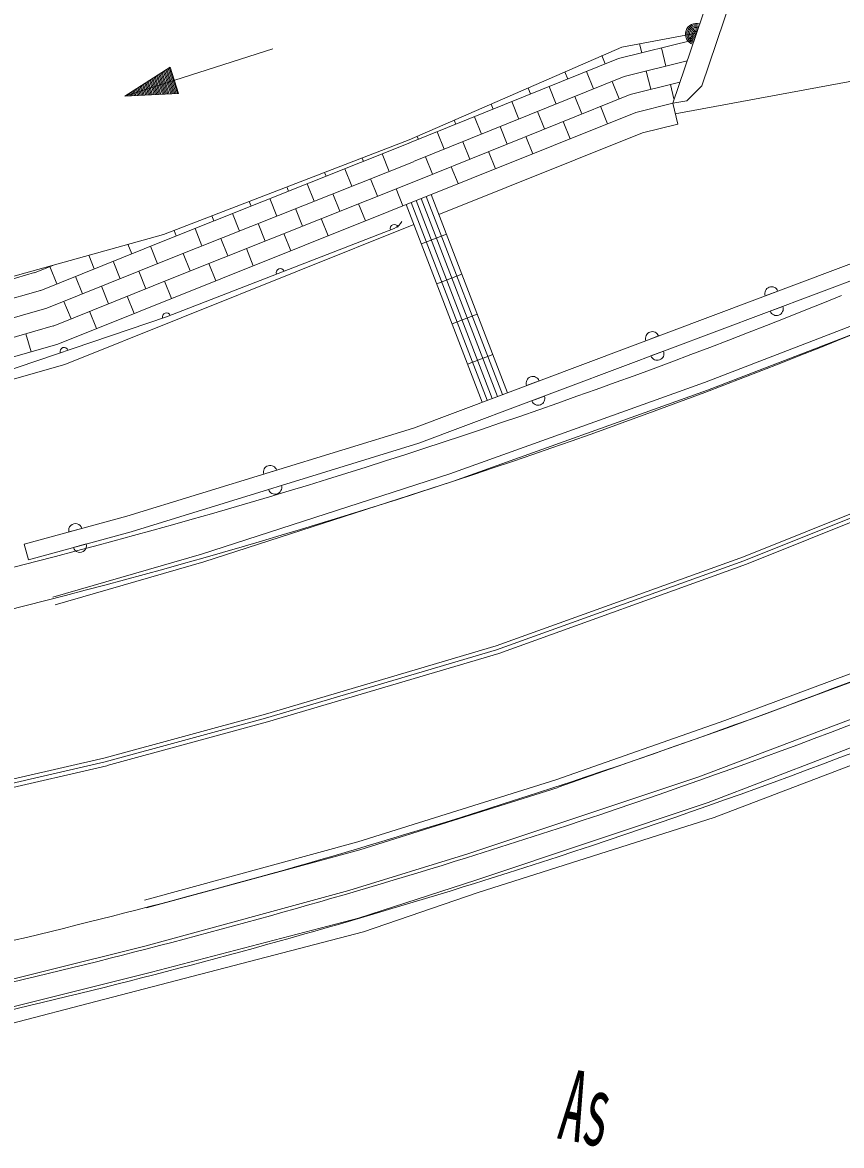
# Model space of a CAD drawing. Units: millimetres, scale not verified. Extents: x 40000 to 680000, y 20000 to 380000.
# Drawn here: x 285070 to 300315, y 288666 to 309574 of the extents above; entities that cross this region are included whole.
import ezdxf
from ezdxf.enums import TextEntityAlignment as Align

# ---------------------------------------------------------------- set-up
doc = ezdxf.new("R2010")
doc.units = ezdxf.units.MM
doc.header["$LTSCALE"] = 1000
doc.linetypes.add('CHAIN', pattern=[18.5, 12, -1.5, 3.5, -1.5])
doc.layers.add('M-BGD', color=7, linetype='Continuous', lineweight=13)
doc.layers.add('M-BMK', color=2, linetype='CHAIN', lineweight=13)
doc.styles.add('ＭＳ ゴシック', font='')
doc.styles.get('ＭＳ ゴシック').set_extended_font_data('MS Gothic')

msp = doc.modelspace()

# ---------------------------------------------------------------- linework, layer by layer
at = {"layer": 'M-BGD'}
for p, q in [((299794, 315794), (297173, 308070)), ((297717, 308393), (300140, 315617)), ((296161, 308901), (297574, 309252)), ((289727, 309081), (286975, 308203)), ((296597, 309009), (296555, 309179)), ((297045, 308760), (296961, 309100)), ((292276, 307332), (296161, 308901)), ((295916, 308802), (295853, 308958)), ((296269, 308567), (297440, 308858)), ((286975, 308203), (287817, 308743)), ((287725, 308238), (287607, 308608)), ((287751, 308239), (287629, 308622)), ((287777, 308241), (287650, 308636)), ((287802, 308242), (287672, 308650)), ((287828, 308243), (287694, 308664)), ((287854, 308244), (287716, 308678)), ((287880, 308246), (287738, 308692)), ((287906, 308247), (287759, 308706)), ((287932, 308248), (287781, 308720)), ((287958, 308249), (287803, 308734)), ((287974, 308250), (287817, 308743)), ((295221, 308521), (295166, 308656)), ((295699, 308337), (295568, 308662)), ((296765, 308330), (296681, 308670)), ((287337, 308220), (287280, 308399)), ((287363, 308221), (287302, 308413)), ((287389, 308222), (287324, 308427)), ((287415, 308224), (287345, 308441)), ((287441, 308225), (287367, 308455)), ((287466, 308226), (287389, 308469)), ((287492, 308227), (287411, 308483)), ((287518, 308229), (287433, 308497)), ((287544, 308230), (287454, 308511)), ((287570, 308231), (287476, 308525)), ((287596, 308232), (287498, 308539)), ((287621, 308233), (287520, 308553)), ((287647, 308235), (287542, 308566)), ((287673, 308236), (287563, 308580)), ((287699, 308237), (287585, 308594)), ((292346, 306983), (296269, 308567)), ((296178, 308153), (296047, 308478)), ((296378, 308234), (297306, 308464)), ((297196, 308150), (297129, 308420)), ((297221, 307876), (300604, 308498)), ((297433, 308118), (297717, 308393)), ((286975, 308203), (287974, 308250)), ((287001, 308204), (286997, 308217)), ((287027, 308205), (287019, 308231)), ((287053, 308207), (287041, 308245)), ((287079, 308208), (287062, 308259)), ((287104, 308209), (287084, 308273)), ((287130, 308210), (287106, 308287)), ((287156, 308212), (287128, 308301)), ((287182, 308213), (287149, 308315)), ((287208, 308214), (287171, 308329)), ((287234, 308215), (287193, 308343)), ((287260, 308216), (287215, 308357)), ((287285, 308218), (287237, 308371)), ((287311, 308219), (287258, 308385)), ((292415, 306633), (296378, 308234)), ((294525, 308240), (294479, 308355)), ((295004, 308056), (294873, 308381)), ((295483, 307872), (295352, 308197)), ((293830, 307960), (293792, 308053)), ((294308, 307775), (294177, 308100)), ((295961, 307689), (295830, 308013)), ((296486, 307900), (297173, 308070)), ((297173, 308070), (297433, 308118)), ((297173, 308070), (297269, 307682)), ((293613, 307495), (293482, 307819)), ((294787, 307591), (294656, 307916)), ((293134, 307679), (293105, 307752)), ((294092, 307310), (293961, 307635)), ((295265, 307410), (295135, 307732)), ((292439, 307398), (292418, 307450)), ((292918, 307214), (292787, 307538)), ((293396, 307030), (293265, 307354)), ((294569, 307131), (294440, 307451)), ((287721, 305515), (292277, 307331)), ((293873, 306852), (293744, 307170)), ((287805, 305172), (292346, 306982)), ((291416, 306988), (291393, 307048)), ((291894, 306802), (291765, 307127)), ((292701, 306749), (292570, 307073)), ((290720, 306711), (290692, 306780)), ((291198, 306524), (291068, 306850)), ((293177, 306573), (293049, 306889)), ((287889, 304829), (292415, 306633)), ((290501, 306247), (290371, 306572)), ((291676, 306338), (291546, 306663)), ((290023, 306433), (289992, 306511)), ((290979, 306061), (290849, 306386)), ((292150, 306161), (292024, 306477)), ((292585, 306335), (294002, 302645)), ((294096, 302680), (292678, 306373)), ((292678, 306373), (294096, 302680)), ((289326, 306155), (289292, 306242)), ((289804, 305969), (289675, 306294)), ((290282, 305783), (290153, 306108)), ((291454, 305882), (291327, 306199)), ((292214, 306186), (293628, 302504)), ((292214, 306186), (293628, 302504)), ((292307, 306224), (293721, 302540)), ((292399, 306261), (293815, 302575)), ((292492, 306298), (293909, 302610)), ((288630, 305878), (288592, 305973)), ((289108, 305691), (288978, 306016)), ((290758, 305602), (290631, 305922)), ((292357, 305813), (285857, 303206)), ((287933, 305600), (287892, 305704)), ((288411, 305414), (288281, 305739)), ((289586, 305505), (289456, 305830)), ((285409, 304585), (287721, 305516)), ((288889, 305227), (288759, 305552)), ((290062, 305323), (289934, 305644)), ((292494, 305455), (292961, 305635)), ((287103, 305267), (287031, 305444)), ((287581, 305082), (287450, 305407)), ((288192, 304950), (288063, 305275)), ((289366, 305044), (289237, 305366)), ((285293, 304916), (285647, 305058)), ((285524, 304254), (287805, 305172)), ((286407, 304987), (286304, 305241)), ((286885, 304802), (286755, 305127)), ((288670, 304765), (288541, 305088)), ((283405, 304378), (285293, 304917)), ((285711, 304707), (285580, 305031)), ((286190, 304522), (286059, 304847)), ((287364, 304618), (287233, 304942)), ((292781, 304709), (293248, 304888)), ((285640, 303923), (287889, 304829)), ((286668, 304337), (286538, 304662)), ((287843, 304433), (287712, 304758)), ((283510, 304044), (285408, 304586)), ((287146, 304154), (287016, 304478)), ((287843, 304433), (287974, 304486)), ((287974, 304486), (287973, 304486)), ((298896, 304485), (299130, 304573)), ((283615, 303710), (285524, 304255)), ((285973, 304057), (285842, 304382)), ((299221, 304287), (298987, 304199)), ((286450, 303875), (286320, 304197)), ((293068, 303962), (293535, 304141)), ((283720, 303376), (285640, 303924)), ((285230, 303443), (285134, 303779)), ((296675, 303650), (296909, 303738)), ((293355, 303215), (293822, 303394)), ((297002, 303453), (296768, 303365)), ((285857, 303206), (279998, 301534)), ((294453, 302815), (294687, 302903)), ((294783, 302618), (294549, 302530)), ((289561, 301166), (289800, 301240)), ((289890, 300953), (289651, 300880)), ((286177, 300155), (285935, 300089)), ((285179, 299573), (285101, 299862)), ((286017, 299800), (286258, 299866)), ((298141, 296581), (305197, 299205)), ((298192, 296440), (305250, 299065)), ((294994, 295476), (298141, 296581)), ((295043, 295335), (298191, 296440)), ((291310, 294317), (294994, 295476)), ((291352, 294173), (295041, 295334)), ((287339, 293236), (291310, 294317)), ((287379, 293091), (291352, 294173))]:
    msp.add_line(p, q, dxfattribs=at)
for points in [[(345436, 320215), (340159, 318967), (334320, 317070), (310570, 307863), (302449, 304675), (297767, 302871), (293024, 301173), (288399, 299676), (285634, 298876)], [(345470, 320069), (340200, 318822), (334370, 316929), (310625, 307723), (302503, 304535), (297819, 302730), (293072, 301031), (288443, 299533), (285676, 298732)], [(297616, 309377), (296227, 309117), (292270, 307386), (287693, 305628), (283389, 304429), (277578, 303051), (276242, 302711), (275764, 302971), (273703, 302524)], [(297173, 308070), (296486, 307900), (285728, 303585), (279907, 301924)], [(297269, 307682), (296609, 307518), (292821, 305999)], [(286606, 295883), (289592, 296699), (293888, 297969), (298491, 299627), (304261, 301942), (316732, 307026)], [(286646, 295739), (289633, 296554), (293935, 297827), (298544, 299487), (304317, 301803), (316788, 306887)], [(303929, 306314), (303455, 306199), (292349, 302024), (287012, 300382), (285101, 299862)], [(285179, 299573), (287095, 300094), (292446, 301740), (303543, 305912), (304000, 306022)], [(304000, 306022), (303543, 305912), (292446, 301740), (287095, 300094), (285179, 299573)], [(291990, 305739), (287749, 304092), (283938, 302806), (281598, 302144)], [(315153, 301629), (312902, 301254), (303134, 297603), (297659, 295529), (293358, 294096), (291147, 293412), (287350, 292377)], [(315339, 301113), (313058, 300796), (303325, 297164), (297831, 295050), (293511, 293606), (291323, 292901), (287471, 291892)], [(315423, 300882), (313111, 300482), (303426, 296866), (297943, 294776), (293554, 293376), (291418, 292647), (287485, 291621)], [(286606, 295883), (282615, 294963), (278483, 294073), (273573, 293313), (267613, 292619), (261945, 292116), (254297, 291598), (252879, 291529), (232513, 290810), (222227, 290474), (212843, 290166), (206055, 289864), (199412, 289513), (192836, 289127)], [(286640, 295737), (282648, 294816), (278511, 293926), (273593, 293164), (267628, 292469), (261957, 291966), (254305, 291448), (252885, 291379), (232518, 290660), (222231, 290325), (212849, 290016), (206062, 289715), (199421, 289363), (192844, 288977)], [(273199, 289638), (276354, 290019), (280074, 290705), (283630, 291450), (287350, 292377)], [(273259, 289142), (276429, 289524), (280170, 290215), (283742, 290963), (287471, 291892)], [(287485, 291621), (283809, 290665), (280270, 289906), (276461, 289346), (273294, 288951)]]:
    msp.add_lwpolyline(points, dxfattribs=at)
for centre, radius, start, end in [((297610, 309358), 200, 71.2552, 251.2551), ((297610, 309358), 200, 71.2552, 251.2551), ((297610, 309358), 175, 71.2552, 251.2551), ((297610, 309358), 150, 71.2552, 251.2551), ((297610, 309358), 125, 71.2552, 251.2551), ((297610, 309358), 100, 71.2552, 251.2551), ((297610, 309358), 75, 71.2552, 251.2551), ((297610, 309358), 50, 71.2552, 251.2551), ((297610, 309358), 25, 71.2552, 251.2551), ((291990, 305739), 75, 21.2273, 201.2273), ((291900, 305972), 250, 291.2273, 336.2273), ((289869, 304916), 75, 21.2273, 201.2273), ((299013, 304529), 125, 20.6042, 200.6042), ((256527, 411910), 116000, 280.2828, 292.17761), ((299104, 304243), 125, 200.6042, 20.6042), ((287749, 304092), 75, 21.2273, 198.6495), ((256527, 411910), 116750, 280.2828, 292.17497), ((296792, 303694), 125, 20.6043, 200.6041), ((285844, 303449), 75, 18.6495, 198.6495), ((296885, 303409), 125, 200.6042, 20.6042), ((294570, 302859), 125, 20.6042, 200.6042), ((294666, 302574), 125, 200.6043, 20.6041), ((289680, 301203), 125, 17.0993, 197.0993), ((289771, 300917), 125, 197.0993, 17.0993), ((286056, 300122), 125, 15.2047, 195.2064), ((286137, 299833), 125, 195.2047, 15.2064), ((256527, 411910), 122750, 287.33978, 292.17497), ((256527, 411910), 123500, 287.33978, 292.17497), ((256527, 411910), 124000, 287.33978, 292.17497), ((256527, 411910), 122750, 280.2828, 287.33978), ((256527, 411910), 123500, 280.2828, 287.33978), ((256527, 411910), 124000, 280.2828, 287.33978)]:
    msp.add_arc(centre, radius, start, end, dxfattribs=at)
at = {"layer": 'M-BMK'}
for points in [[(286610, 295808), (289596, 296624), (293892, 297895), (298495, 299552), (304265, 301867), (316758, 306960)], [(286610, 295808), (282620, 294888), (278488, 293999), (273577, 293238), (267617, 292544), (261950, 292041), (254301, 291523), (252883, 291454), (232518, 290735), (222231, 290400), (212847, 290091), (206059, 289790), (199417, 289438), (192840, 289052)]]:
    msp.add_lwpolyline(points, dxfattribs=at)

# ---------------------------------------------------------------- texts
at = {"layer": 'M-BGD', "style": 'ＭＳ ゴシック', "width": 0.5}
msp.add_text('As', height=1320, rotation=349.107, dxfattribs=at).set_placement((294926, 288415), align=Align.BOTTOM_LEFT)

doc.saveas('drawing.dxf')
